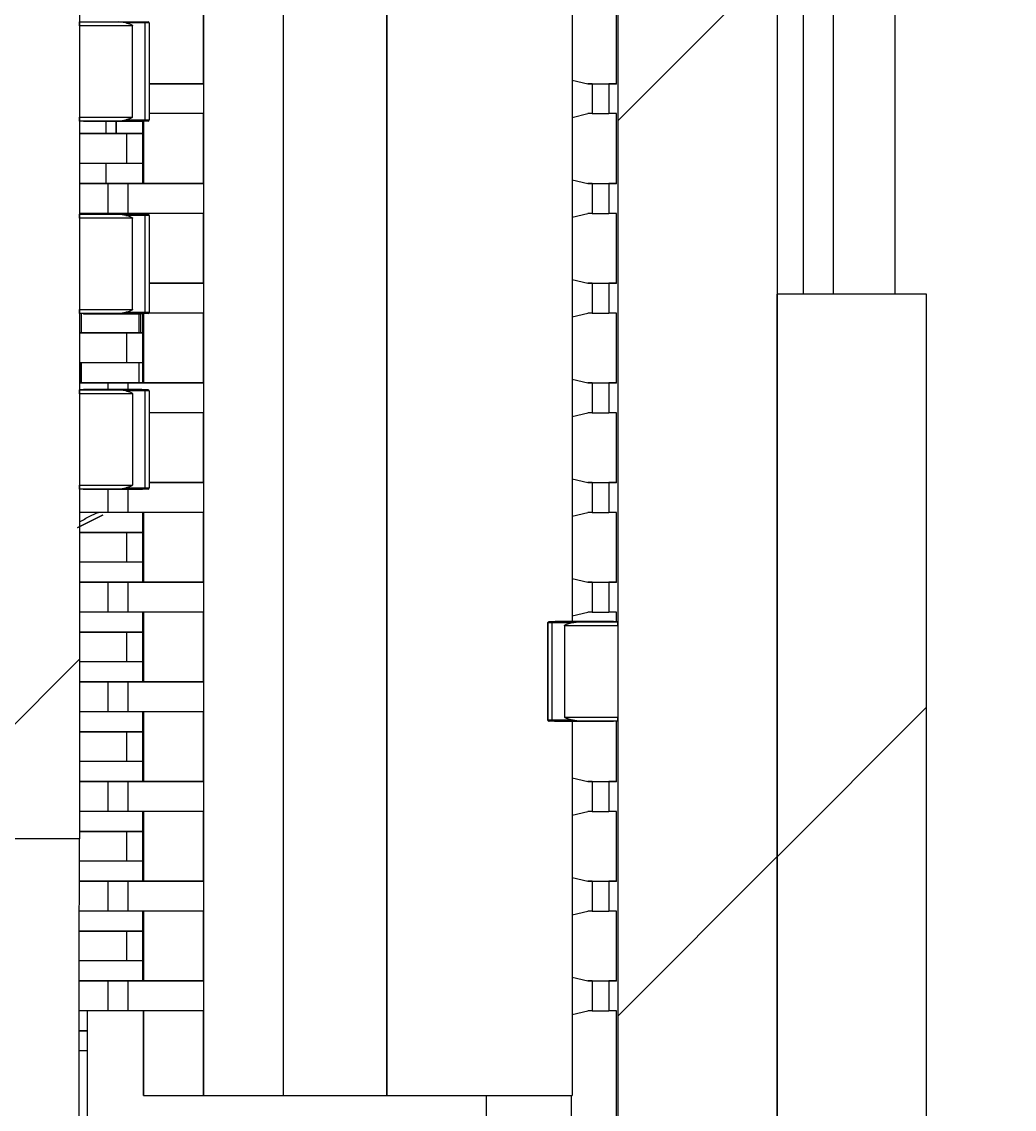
# Model space of a CAD drawing. Header units: millimetres. Extents: x 15 to 1192, y 5 to 836.
# Drawn here: x 573.67 to 578.65, y 320.25 to 325.71 of the extents above; entities that cross this region are included whole.
import ezdxf

# ---------------------------------------------------------------- set-up
doc = ezdxf.new("R2010")
doc.units = ezdxf.units.MM

msp = doc.modelspace()

# ---------------------------------------------------------------- hatches: boundary and pattern name
at = {"linetype": 'Continuous', "lineweight": 18}
h = msp.add_hatch(dxfattribs=at)
h.set_pattern_fill('ANSI31', style=0)
h.paths.add_polyline_path([(576.659, 340.82), (576.659, 318.839), (577.4587, 318.839), (577.4587, 340.82)], flags=0)
h = msp.add_hatch(dxfattribs=at)
h.set_pattern_fill('ANSI31', style=0)
edge = h.paths.add_edge_path(flags=0)
edge.add_line((573.9587, 321.6109), (573.9587, 338.1206))
edge.add_ellipse((418.4599, 339.8657), major_axis=(-2090.9818, 0), ratio=0.000836927, start_angle=94.2208639, end_angle=94.2648177, ccw=False)
edge.add_line((572.359, 338.1205), (572.359, 321.611))
edge.add_ellipse((418.4599, 319.8657), major_axis=(-2090.9818, 0), ratio=0.000836927, start_angle=265.7351823, end_angle=265.7791361, ccw=False)
h = msp.add_hatch(dxfattribs=at)
h.set_pattern_fill('ANSI31', style=0)
h.paths.add_polyline_path([(577.4582, 324.3431), (577.4582, 319.3431), (578.2082, 319.3431), (578.2082, 324.3431)], flags=0)
h = msp.add_hatch(dxfattribs=at)
h.set_pattern_fill('ANSI31', style=0)
edge = h.paths.add_edge_path(flags=0)
edge.add_line((661.2374, 302.2945), (661.2465, 303.2944))
edge.add_arc((660.2465, 303.3035), 1, 359.4791, 449.4791)
edge.add_line((660.2556, 304.3035), (579.9195, 305.0338))
edge.add_arc((580.0104, 315.0334), 10, 209.47532, 269.47914, ccw=False)
edge.add_line((571.3047, 310.1129), (561.5039, 310.1129))
edge.add_arc((561.5039, 320.1129), 10, 237.60016, 270, ccw=False)
edge.add_line((556.1457, 311.6696), (550.1268, 315.4893))
edge.add_arc((555.4851, 323.9325), 10, 201.98008, 237.60016, ccw=False)
edge.add_arc((545.2846, 319.8154), 1, 21.9801, 90)
edge.add_line((545.2846, 320.8154), (544.724, 320.8154))
edge.add_arc((544.724, 319.8154), 1, 90, 180)
edge.add_line((543.724, 319.8154), (543.724, 316.5526))
edge.add_line((543.724, 316.5526), (571.2047, 299.1129))
edge.add_line((571.2047, 299.1129), (571.232, 302.1126))
edge.add_line((571.232, 302.1126), (660.2283, 301.3036))
edge.add_arc((660.2374, 302.3035), 1, 269.4791, 359.4791)

# ---------------------------------------------------------------- linework, layer by layer
at = {"color": 7, "linetype": 'Continuous', "lineweight": 25}
for p, q in [((577.4587, 340.82), (577.4587, 318.839)), ((573.9587, 338.1206), (573.9587, 321.6109)), ((574.5807, 334.778), (574.5807, 320.323)), ((574.9807, 334.778), (574.9807, 320.323)), ((575.5003, 320.323), (575.5003, 334.778)), ((575.5007, 334.778), (575.5007, 320.323)), ((576.659, 334.1012), (576.659, 318.839)), ((576.4307, 328.0599), (576.4307, 322.7005)), ((577.5887, 326.6006), (577.5887, 324.3431)), ((577.7388, 326.6006), (577.7388, 324.3431)), ((578.0488, 326.6006), (578.0488, 324.3431)), ((574.5803, 325.398), (574.5803, 325.748)), ((576.6526, 325.398), (576.6526, 325.748)), ((574.1909, 325.7029), (574.1521, 325.7089)), ((574.1521, 325.7089), (574.2885, 325.7089)), ((574.2885, 325.7029), (574.1909, 325.7029)), ((574.2885, 325.7089), (574.3025, 325.7089)), ((574.2885, 325.2169), (574.2885, 325.7029)), ((574.3085, 325.7029), (574.2885, 325.7029)), ((574.3085, 325.7029), (574.3085, 325.2169)), ((574.2248, 325.2309), (574.2248, 325.6889)), ((576.4307, 325.4165), (576.5085, 325.398)), ((574.5805, 325.398), (574.3085, 325.398)), ((574.3085, 325.398), (574.5804, 325.398)), ((574.5805, 325.398), (574.5804, 325.398)), ((574.5805, 325.398), (574.5805, 325.248)), ((576.5312, 325.398), (576.5085, 325.398)), ((576.5085, 325.398), (576.5858, 325.398)), ((576.5312, 325.398), (576.5312, 325.248)), ((576.5312, 325.398), (576.6138, 325.398)), ((576.5858, 325.398), (576.6343, 325.398)), ((576.6543, 325.398), (576.6138, 325.398)), ((576.6138, 325.398), (576.6138, 325.248)), ((576.6343, 325.398), (576.6526, 325.398)), ((573.9785, 325.2099), (573.9777, 325.2099)), ((573.9785, 325.2099), (574.2685, 325.2099)), ((574.0931, 325.148), (574.0931, 325.2099)), ((574.142, 325.2099), (574.142, 325.148)), ((574.1434, 325.148), (574.1434, 325.2099)), ((574.1521, 325.2109), (574.1909, 325.2169)), ((574.2885, 325.2109), (574.1521, 325.2109)), ((574.1909, 325.2169), (574.2885, 325.2169)), ((574.2742, 325.2108), (574.2742, 325.148)), ((574.3019, 325.2109), (574.2748, 325.2109)), ((574.2803, 325.2109), (574.2803, 324.898)), ((574.2885, 325.2169), (574.3085, 325.2169)), ((574.3025, 325.2109), (574.2885, 325.2109)), ((574.5805, 325.248), (574.3085, 325.248)), ((574.5803, 324.898), (574.5803, 325.248)), ((576.4307, 325.2294), (576.5085, 325.248)), ((576.5312, 325.248), (576.5085, 325.248)), ((576.5312, 325.248), (576.6138, 325.248)), ((576.6526, 325.248), (576.6138, 325.248)), ((576.6526, 324.898), (576.6526, 325.248)), ((574.1943, 325.148), (573.9587, 325.148)), ((573.9587, 325.148), (574.0937, 325.148)), ((574.0937, 325.148), (574.0941, 325.148)), ((574.0941, 325.148), (574.1942, 325.148)), ((574.1942, 325.148), (574.2742, 325.148)), ((574.1943, 325.148), (574.1943, 324.998)), ((574.2743, 325.148), (574.1943, 325.148)), ((574.2742, 325.148), (574.2743, 325.148)), ((574.2743, 325.148), (574.2743, 324.998)), ((574.1943, 324.998), (573.9587, 324.998)), ((574.0931, 324.898), (574.0931, 324.998)), ((574.2743, 324.998), (574.1943, 324.998)), ((574.2742, 324.998), (574.2742, 324.898)), ((574.101, 324.898), (573.9587, 324.898)), ((573.9587, 324.898), (574.2004, 324.898)), ((574.2005, 324.898), (574.1006, 324.898)), ((574.1006, 324.898), (574.101, 324.898)), ((574.101, 324.898), (574.101, 324.748)), ((574.2004, 324.898), (574.5804, 324.898)), ((574.5805, 324.898), (574.2005, 324.898)), ((574.2005, 324.898), (574.2005, 324.748)), ((574.5805, 324.898), (574.5804, 324.898)), ((574.5805, 324.898), (574.5805, 324.748)), ((576.4307, 324.9165), (576.5085, 324.898)), ((576.5312, 324.898), (576.5085, 324.898)), ((576.5085, 324.898), (576.5858, 324.898)), ((576.5312, 324.898), (576.5312, 324.748)), ((576.5312, 324.898), (576.6138, 324.898)), ((576.5858, 324.898), (576.6343, 324.898)), ((576.6543, 324.898), (576.6138, 324.898)), ((576.6138, 324.898), (576.6138, 324.748)), ((576.6343, 324.898), (576.6526, 324.898)), ((574.101, 324.748), (573.9587, 324.748)), ((573.9784, 324.7437), (573.9587, 324.7437)), ((573.9784, 324.7447), (573.9777, 324.7447)), ((573.9777, 324.7447), (574.2677, 324.7447)), ((573.9777, 324.7437), (573.9777, 324.7447)), ((573.9784, 324.7437), (573.9784, 324.7447)), ((573.9788, 324.7447), (573.9784, 324.7447)), ((573.9788, 324.7437), (573.9784, 324.7437)), ((573.9788, 324.7437), (573.9788, 324.7447)), ((574.2685, 324.7447), (573.9788, 324.7447)), ((574.2748, 324.7437), (573.9788, 324.7437)), ((574.0931, 324.7447), (574.0931, 324.748)), ((574.2005, 324.748), (574.1006, 324.748)), ((574.1909, 324.7377), (574.1521, 324.7437)), ((574.1521, 324.7437), (574.2885, 324.7437)), ((574.2885, 324.7377), (574.1909, 324.7377)), ((574.5805, 324.748), (574.2005, 324.748)), ((574.2248, 324.2657), (574.2248, 324.7237)), ((574.2685, 324.7447), (574.2677, 324.7447)), ((574.2742, 324.748), (574.2742, 324.7439)), ((574.3024, 324.7437), (574.2746, 324.7437)), ((574.2748, 324.7437), (574.3019, 324.7437)), ((574.2877, 324.7437), (574.2748, 324.7437)), ((574.2803, 324.748), (574.2803, 324.7437)), ((574.3017, 324.7437), (574.2877, 324.7437)), ((574.2885, 324.7437), (574.3025, 324.7437)), ((574.2885, 324.2517), (574.2885, 324.7377)), ((574.3085, 324.7377), (574.2885, 324.7377)), ((574.3025, 324.7437), (574.3024, 324.7437)), ((574.3085, 324.7377), (574.3085, 324.2517)), ((574.5803, 324.398), (574.5803, 324.748)), ((576.4307, 324.7294), (576.5085, 324.748)), ((576.5312, 324.748), (576.5085, 324.748)), ((576.5312, 324.748), (576.6138, 324.748)), ((576.6526, 324.748), (576.6138, 324.748)), ((576.6526, 324.398), (576.6526, 324.748)), ((574.5805, 324.398), (574.3085, 324.398)), ((574.3085, 324.398), (574.5804, 324.398)), ((574.5805, 324.398), (574.5804, 324.398)), ((574.5805, 324.398), (574.5805, 324.248)), ((576.4307, 324.4165), (576.5085, 324.398)), ((576.5312, 324.398), (576.5085, 324.398)), ((576.5085, 324.398), (576.5858, 324.398)), ((576.5312, 324.398), (576.5312, 324.248)), ((576.5312, 324.398), (576.6138, 324.398)), ((576.5858, 324.398), (576.6343, 324.398)), ((576.6543, 324.398), (576.6138, 324.398)), ((576.6138, 324.398), (576.6138, 324.248)), ((576.6343, 324.398), (576.6526, 324.398)), ((578.2082, 324.3431), (577.4582, 324.3431)), ((577.4582, 319.3431), (577.4582, 324.3431)), ((578.2074, 324.3431), (577.4587, 324.3431)), ((578.2074, 324.3431), (578.2082, 324.3431)), ((578.2082, 319.3431), (578.2082, 324.3431)), ((573.9681, 324.148), (573.9681, 324.2457)), ((573.9681, 324.148), (573.9681, 324.2457)), ((573.9785, 324.2447), (573.9777, 324.2447)), ((573.9785, 324.2447), (574.2685, 324.2447)), ((574.1521, 324.2457), (574.1909, 324.2517)), ((574.2885, 324.2457), (574.1521, 324.2457)), ((574.1909, 324.2517), (574.2885, 324.2517)), ((574.2581, 324.148), (574.2581, 324.2447)), ((574.2643, 324.2447), (574.2643, 324.148)), ((574.2742, 324.2456), (574.2742, 324.148)), ((574.3019, 324.2457), (574.2748, 324.2457)), ((574.2803, 324.2457), (574.2803, 323.898)), ((574.2885, 324.2517), (574.3085, 324.2517)), ((574.3025, 324.2457), (574.2885, 324.2457)), ((574.5805, 324.248), (574.3072, 324.248)), ((574.5803, 323.898), (574.5803, 324.248)), ((576.4307, 324.2294), (576.5085, 324.248)), ((576.5312, 324.248), (576.5085, 324.248)), ((576.5312, 324.248), (576.6138, 324.248)), ((576.6526, 324.248), (576.6138, 324.248)), ((576.6526, 323.898), (576.6526, 324.248)), ((574.1943, 324.148), (573.9587, 324.148)), ((573.9587, 324.148), (574.0937, 324.148)), ((574.0937, 324.148), (574.0941, 324.148)), ((574.0941, 324.148), (574.1942, 324.148)), ((574.1942, 324.148), (574.2742, 324.148)), ((574.1943, 324.148), (574.1943, 323.998)), ((574.2743, 324.148), (574.1943, 324.148)), ((574.2742, 324.148), (574.2743, 324.148)), ((574.2743, 324.148), (574.2743, 323.998)), ((574.1943, 323.998), (573.9587, 323.998)), ((573.967, 323.898), (573.967, 323.998)), ((573.9674, 323.898), (573.9674, 323.998)), ((573.9677, 323.898), (573.9677, 323.998)), ((573.9681, 323.898), (573.9681, 323.998)), ((574.2743, 323.998), (574.1943, 323.998)), ((574.2581, 323.898), (574.2581, 323.998)), ((574.2742, 323.998), (574.2742, 323.898)), ((574.101, 323.898), (573.9587, 323.898)), ((573.9587, 323.898), (574.2004, 323.898)), ((574.2005, 323.898), (574.1006, 323.898)), ((574.1006, 323.898), (574.101, 323.898)), ((574.101, 323.898), (574.101, 323.8642)), ((574.2004, 323.898), (574.5804, 323.898)), ((574.5805, 323.898), (574.2005, 323.898)), ((574.2005, 323.898), (574.2005, 323.8642)), ((574.5805, 323.898), (574.5804, 323.898)), ((574.5805, 323.898), (574.5805, 323.748)), ((576.4307, 323.9165), (576.5085, 323.898)), ((576.5312, 323.898), (576.5085, 323.898)), ((576.5085, 323.898), (576.5858, 323.898)), ((576.5312, 323.898), (576.5312, 323.748)), ((576.5312, 323.898), (576.6138, 323.898)), ((576.5858, 323.898), (576.6343, 323.898)), ((576.6543, 323.898), (576.6138, 323.898)), ((576.6138, 323.898), (576.6138, 323.748)), ((576.6343, 323.898), (576.6526, 323.898)), ((573.9784, 323.8632), (573.9587, 323.8632)), ((573.9777, 323.8632), (573.9777, 323.8642)), ((573.9777, 323.8642), (573.9785, 323.8642)), ((573.9777, 323.8642), (574.2677, 323.8642)), ((573.9785, 323.8632), (573.9784, 323.8632)), ((573.9785, 323.8632), (573.9785, 323.8642)), ((574.2685, 323.8642), (573.9785, 323.8642)), ((574.2748, 323.8632), (573.9785, 323.8632)), ((574.1908, 323.8572), (574.1521, 323.8632)), ((574.1521, 323.8632), (574.2885, 323.8632)), ((574.2885, 323.8572), (574.1908, 323.8572)), ((574.2248, 323.8432), (574.2248, 323.3852)), ((574.2685, 323.8642), (574.2677, 323.8642)), ((574.3024, 323.8632), (574.2746, 323.8632)), ((574.2748, 323.8632), (574.2879, 323.8632)), ((574.2877, 323.8632), (574.2748, 323.8632)), ((574.3017, 323.8632), (574.2877, 323.8632)), ((574.2879, 323.8632), (574.3018, 323.8632)), ((574.2885, 323.8632), (574.3025, 323.8632)), ((574.2885, 323.3712), (574.2885, 323.8572)), ((574.3085, 323.8572), (574.2885, 323.8572)), ((574.3025, 323.8632), (574.3024, 323.8632)), ((574.3085, 323.8572), (574.3085, 323.3712)), ((574.5805, 323.748), (574.3085, 323.748)), ((574.5803, 323.398), (574.5803, 323.748)), ((576.4307, 323.7294), (576.5085, 323.748)), ((576.5312, 323.748), (576.5085, 323.748)), ((576.5312, 323.748), (576.6138, 323.748)), ((576.6526, 323.748), (576.6138, 323.748)), ((576.6526, 323.398), (576.6526, 323.748)), ((576.4307, 323.4165), (576.5085, 323.398)), ((573.9779, 323.3642), (573.9785, 323.3642)), ((573.9785, 323.3642), (574.2685, 323.3642)), ((574.101, 323.3642), (574.101, 323.248)), ((574.1521, 323.3652), (574.1908, 323.3712)), ((574.2885, 323.3652), (574.1521, 323.3652)), ((574.1908, 323.3712), (574.2885, 323.3712)), ((574.2005, 323.3642), (574.2005, 323.248)), ((574.3018, 323.3652), (574.2741, 323.3652)), ((574.2885, 323.3712), (574.3085, 323.3712)), ((574.3025, 323.3652), (574.2885, 323.3652)), ((574.5805, 323.398), (574.3085, 323.398)), ((574.3085, 323.398), (574.5804, 323.398)), ((574.5805, 323.398), (574.5804, 323.398)), ((574.5805, 323.398), (574.5805, 323.248)), ((576.5312, 323.398), (576.5085, 323.398)), ((576.5085, 323.398), (576.5858, 323.398)), ((576.5312, 323.398), (576.5312, 323.248)), ((576.5312, 323.398), (576.6138, 323.398)), ((576.5858, 323.398), (576.6343, 323.398)), ((576.6543, 323.398), (576.6138, 323.398)), ((576.6138, 323.398), (576.6138, 323.248)), ((576.6343, 323.398), (576.6526, 323.398)), ((574.0744, 323.2349), (573.9474, 323.1705)), ((574.0751, 323.2349), (573.9481, 323.1705)), ((574.101, 323.248), (573.9587, 323.248)), ((574.2005, 323.248), (574.1006, 323.248)), ((574.5805, 323.248), (574.2005, 323.248)), ((574.2742, 323.248), (574.2742, 323.148)), ((574.2803, 323.248), (574.2803, 322.898)), ((574.5803, 322.898), (574.5803, 323.248)), ((576.4307, 323.2294), (576.5085, 323.248)), ((576.5312, 323.248), (576.5085, 323.248)), ((576.5312, 323.248), (576.6138, 323.248)), ((576.6526, 323.248), (576.6138, 323.248)), ((576.6526, 322.898), (576.6526, 323.248)), ((574.1943, 323.148), (573.9587, 323.148)), ((573.9587, 323.148), (574.0937, 323.148)), ((574.0937, 323.148), (574.0941, 323.148)), ((574.0941, 323.148), (574.1942, 323.148)), ((574.1942, 323.148), (574.2742, 323.148)), ((574.2743, 323.148), (574.1943, 323.148)), ((574.1943, 323.148), (574.1943, 322.998)), ((574.2742, 323.148), (574.2743, 323.148)), ((574.2743, 323.148), (574.2743, 322.998)), ((574.1943, 322.998), (573.9587, 322.998)), ((574.2743, 322.998), (574.1943, 322.998)), ((574.2742, 322.998), (574.2742, 322.898)), ((576.4307, 322.9165), (576.5085, 322.898)), ((574.101, 322.898), (573.9587, 322.898)), ((573.9587, 322.898), (574.2004, 322.898)), ((574.2005, 322.898), (574.1006, 322.898)), ((574.1006, 322.898), (574.101, 322.898)), ((574.101, 322.898), (574.101, 322.748)), ((574.2004, 322.898), (574.5804, 322.898)), ((574.5805, 322.898), (574.2005, 322.898)), ((574.2005, 322.898), (574.2005, 322.748)), ((574.5805, 322.898), (574.5804, 322.898)), ((574.5805, 322.898), (574.5805, 322.748)), ((576.5312, 322.898), (576.5085, 322.898)), ((576.5085, 322.898), (576.5858, 322.898)), ((576.5312, 322.898), (576.5312, 322.748)), ((576.5312, 322.898), (576.6138, 322.898)), ((576.5858, 322.898), (576.6343, 322.898)), ((576.6543, 322.898), (576.6138, 322.898)), ((576.6138, 322.898), (576.6138, 322.748)), ((576.6343, 322.898), (576.6526, 322.898)), ((574.101, 322.748), (573.9587, 322.748)), ((574.2005, 322.748), (574.1006, 322.748)), ((574.5805, 322.748), (574.2005, 322.748)), ((574.2742, 322.748), (574.2742, 322.648)), ((574.2803, 322.748), (574.2803, 322.398)), ((574.5803, 322.398), (574.5803, 322.748)), ((576.4307, 322.7294), (576.5085, 322.748)), ((576.5312, 322.748), (576.5085, 322.748)), ((576.5312, 322.748), (576.6138, 322.748)), ((576.6526, 322.748), (576.6138, 322.748)), ((576.6526, 322.6995), (576.6526, 322.748)), ((576.3073, 322.6935), (576.3072, 322.6935)), ((576.3072, 322.6935), (576.3072, 322.2075)), ((576.3073, 322.2075), (576.3073, 322.6935)), ((576.3079, 322.6935), (576.3073, 322.6935)), ((576.308, 322.6935), (576.3079, 322.6935)), ((576.3079, 322.6935), (576.3079, 322.2075)), ((576.328, 322.6935), (576.308, 322.6935)), ((576.308, 322.2075), (576.308, 322.6935)), ((576.3132, 322.6995), (576.3133, 322.6995)), ((576.3272, 322.6995), (576.3132, 322.6995)), ((576.3133, 322.6995), (576.3411, 322.6995)), ((576.3139, 322.6995), (576.314, 322.6995)), ((576.3279, 322.6995), (576.3139, 322.6995)), ((576.314, 322.6995), (576.328, 322.6995)), ((576.341, 322.6995), (576.3272, 322.6995)), ((576.3416, 322.6995), (576.3279, 322.6995)), ((576.328, 322.6995), (576.4644, 322.6995)), ((576.4257, 322.6935), (576.328, 322.6935)), ((576.328, 322.6935), (576.328, 322.2075)), ((576.3418, 322.6995), (576.3416, 322.6995)), ((576.638, 322.6995), (576.3418, 322.6995)), ((576.3472, 322.7005), (576.348, 322.7005)), ((576.3472, 322.7005), (576.6372, 322.7005)), ((576.638, 322.7005), (576.348, 322.7005)), ((576.4249, 322.6935), (576.4636, 322.6995)), ((576.4644, 322.6995), (576.4257, 322.6935)), ((576.638, 322.7005), (576.6372, 322.7005)), ((576.6579, 322.6995), (576.6379, 322.6995)), ((576.638, 322.6995), (576.638, 322.7005)), ((574.1943, 322.648), (573.9587, 322.648)), ((573.9587, 322.648), (574.0937, 322.648)), ((574.0937, 322.648), (574.0941, 322.648)), ((574.0941, 322.648), (574.1942, 322.648)), ((574.1942, 322.648), (574.2742, 322.648)), ((574.2743, 322.648), (574.1943, 322.648)), ((574.1943, 322.648), (574.1943, 322.498)), ((574.2742, 322.648), (574.2743, 322.648)), ((574.2743, 322.648), (574.2743, 322.498)), ((576.3918, 322.6795), (576.3918, 322.2215)), ((574.1943, 322.498), (573.9587, 322.498)), ((574.2743, 322.498), (574.1943, 322.498)), ((574.2742, 322.498), (574.2742, 322.398)), ((574.101, 322.398), (573.9587, 322.398)), ((573.9587, 322.398), (574.2004, 322.398)), ((574.2005, 322.398), (574.1006, 322.398)), ((574.1006, 322.398), (574.101, 322.398)), ((574.101, 322.398), (574.101, 322.248)), ((574.2004, 322.398), (574.5804, 322.398)), ((574.5805, 322.398), (574.2005, 322.398)), ((574.2005, 322.398), (574.2005, 322.248)), ((574.5805, 322.398), (574.5804, 322.398)), ((574.5805, 322.398), (574.5805, 322.248)), ((574.101, 322.248), (573.9587, 322.248)), ((574.2005, 322.248), (574.1006, 322.248)), ((574.5805, 322.248), (574.2005, 322.248)), ((574.2742, 322.248), (574.2742, 322.148)), ((574.2803, 322.248), (574.2803, 321.898)), ((574.5803, 321.898), (574.5803, 322.248)), ((576.3072, 322.2075), (576.3073, 322.2075)), ((576.3073, 322.2075), (576.3079, 322.2075)), ((576.3079, 322.2075), (576.308, 322.2075)), ((576.308, 322.2075), (576.328, 322.2075)), ((576.3133, 322.2015), (576.3132, 322.2015)), ((576.3139, 322.2015), (576.3133, 322.2015)), ((576.314, 322.2015), (576.3139, 322.2015)), ((576.328, 322.2015), (576.314, 322.2015)), ((576.3411, 322.2015), (576.314, 322.2015)), ((576.328, 322.2075), (576.4257, 322.2075)), ((576.4644, 322.2015), (576.328, 322.2015)), ((576.348, 322.2005), (576.3472, 322.2005)), ((576.348, 322.2005), (576.6377, 322.2005)), ((576.4636, 322.2015), (576.4249, 322.2075)), ((576.4257, 322.2075), (576.4644, 322.2015)), ((576.4307, 322.2005), (576.4307, 320.323)), ((576.6573, 322.2015), (576.6374, 322.2015)), ((576.6377, 322.2005), (576.6379, 322.2005)), ((576.6526, 321.898), (576.6526, 322.2015)), ((574.1943, 322.148), (573.9587, 322.148)), ((573.9587, 322.148), (574.0937, 322.148)), ((574.0937, 322.148), (574.0941, 322.148)), ((574.0941, 322.148), (574.1942, 322.148)), ((574.1942, 322.148), (574.2742, 322.148)), ((574.1943, 322.148), (574.1943, 321.998)), ((574.2743, 322.148), (574.1943, 322.148)), ((574.2742, 322.148), (574.2743, 322.148)), ((574.2743, 322.148), (574.2743, 321.998)), ((574.1943, 321.998), (573.9587, 321.998)), ((574.2743, 321.998), (574.1943, 321.998)), ((574.2742, 321.998), (574.2742, 321.898)), ((574.101, 321.898), (573.9587, 321.898)), ((573.9587, 321.898), (574.2004, 321.898)), ((574.2005, 321.898), (574.1006, 321.898)), ((574.1006, 321.898), (574.101, 321.898)), ((574.101, 321.898), (574.101, 321.748)), ((574.2004, 321.898), (574.5804, 321.898)), ((574.5805, 321.898), (574.2005, 321.898)), ((574.2005, 321.898), (574.2005, 321.748)), ((574.5805, 321.898), (574.5804, 321.898)), ((574.5805, 321.898), (574.5805, 321.748)), ((576.4307, 321.9165), (576.5085, 321.898)), ((576.5312, 321.898), (576.5085, 321.898)), ((576.5085, 321.898), (576.5858, 321.898)), ((576.5312, 321.898), (576.5312, 321.748)), ((576.5312, 321.898), (576.6138, 321.898)), ((576.5858, 321.898), (576.6343, 321.898)), ((576.6543, 321.898), (576.6138, 321.898)), ((576.6138, 321.898), (576.6138, 321.748)), ((576.6343, 321.898), (576.6526, 321.898)), ((574.101, 321.748), (573.9587, 321.748)), ((574.2005, 321.748), (574.1006, 321.748)), ((574.5805, 321.748), (574.2005, 321.748)), ((574.2742, 321.748), (574.2742, 321.648)), ((574.2803, 321.748), (574.2803, 321.398)), ((574.5803, 321.398), (574.5803, 321.748)), ((576.4307, 321.7294), (576.5085, 321.748)), ((576.5312, 321.748), (576.5085, 321.748)), ((576.5312, 321.748), (576.6138, 321.748)), ((576.6526, 321.748), (576.6138, 321.748)), ((576.6526, 321.398), (576.6526, 321.748)), ((574.1943, 321.648), (573.9587, 321.648)), ((573.9587, 321.648), (574.0937, 321.648)), ((574.0937, 321.648), (574.0941, 321.648)), ((574.0941, 321.648), (574.1942, 321.648)), ((574.1942, 321.648), (574.2742, 321.648)), ((574.1943, 321.648), (574.1943, 321.498)), ((574.2743, 321.648), (574.1943, 321.648)), ((574.2742, 321.648), (574.2743, 321.648)), ((574.2743, 321.648), (574.2743, 321.498)), ((574.1943, 321.498), (573.958, 321.498)), ((574.2743, 321.498), (574.1943, 321.498)), ((574.2742, 321.498), (574.2742, 321.398)), ((574.101, 321.398), (573.9579, 321.398)), ((573.9579, 321.398), (574.2004, 321.398)), ((574.2005, 321.398), (574.1006, 321.398)), ((574.1006, 321.398), (574.101, 321.398)), ((574.101, 321.398), (574.101, 321.248)), ((574.2004, 321.398), (574.5804, 321.398)), ((574.5805, 321.398), (574.2005, 321.398)), ((574.2005, 321.398), (574.2005, 321.248)), ((574.5805, 321.398), (574.5804, 321.398)), ((574.5805, 321.398), (574.5805, 321.248)), ((576.4307, 321.4165), (576.5085, 321.398)), ((576.5312, 321.398), (576.5085, 321.398)), ((576.5085, 321.398), (576.5858, 321.398)), ((576.5312, 321.398), (576.5312, 321.248)), ((576.5312, 321.398), (576.6138, 321.398)), ((576.5858, 321.398), (576.6343, 321.398)), ((576.6543, 321.398), (576.6138, 321.398)), ((576.6138, 321.398), (576.6138, 321.248)), ((576.6343, 321.398), (576.6526, 321.398)), ((574.101, 321.248), (573.9577, 321.248)), ((574.2005, 321.248), (574.1006, 321.248)), ((574.5805, 321.248), (574.2005, 321.248)), ((574.2742, 321.248), (574.2742, 321.148)), ((574.2803, 321.248), (574.2803, 320.898)), ((574.5803, 320.898), (574.5803, 321.248)), ((576.4307, 321.2294), (576.5085, 321.248)), ((576.5312, 321.248), (576.5085, 321.248)), ((576.5312, 321.248), (576.6138, 321.248)), ((576.6526, 321.248), (576.6138, 321.248)), ((576.6526, 320.898), (576.6526, 321.248)), ((574.1943, 321.148), (573.9576, 321.148)), ((573.9576, 321.148), (574.0937, 321.148)), ((574.0937, 321.148), (574.0941, 321.148)), ((574.0941, 321.148), (574.1942, 321.148)), ((574.1942, 321.148), (574.2742, 321.148)), ((574.2743, 321.148), (574.1943, 321.148)), ((574.1943, 321.148), (574.1943, 320.998)), ((574.2742, 321.148), (574.2743, 321.148)), ((574.2743, 321.148), (574.2743, 320.998)), ((574.1943, 320.998), (573.9574, 320.998)), ((574.2743, 320.998), (574.1943, 320.998)), ((574.2742, 320.998), (574.2742, 320.898)), ((574.101, 320.898), (573.9574, 320.898)), ((573.9574, 320.898), (574.2004, 320.898)), ((574.2005, 320.898), (574.1006, 320.898)), ((574.1006, 320.898), (574.101, 320.898)), ((574.101, 320.898), (574.101, 320.748)), ((574.2004, 320.898), (574.5804, 320.898)), ((574.5805, 320.898), (574.2005, 320.898)), ((574.2005, 320.898), (574.2005, 320.748)), ((574.5805, 320.898), (574.5804, 320.898)), ((574.5805, 320.898), (574.5805, 320.748)), ((576.4307, 320.9165), (576.5085, 320.898)), ((576.5312, 320.898), (576.5085, 320.898)), ((576.5085, 320.898), (576.5858, 320.898)), ((576.5312, 320.898), (576.5312, 320.748)), ((576.5312, 320.898), (576.6138, 320.898)), ((576.5858, 320.898), (576.6343, 320.898)), ((576.6543, 320.898), (576.6138, 320.898)), ((576.6138, 320.898), (576.6138, 320.748)), ((576.6343, 320.898), (576.6526, 320.898)), ((574.101, 320.748), (573.9573, 320.748)), ((573.9971, 320.748), (573.9971, 320.548)), ((573.9996, 318.873), (573.9996, 320.748)), ((574.2005, 320.748), (574.1006, 320.748)), ((574.5805, 320.748), (574.2005, 320.748)), ((574.2796, 320.323), (574.2796, 320.748)), ((574.2803, 320.748), (574.2803, 320.323)), ((574.5803, 320.323), (574.5803, 320.748)), ((576.4307, 320.7294), (576.5085, 320.748)), ((576.5312, 320.748), (576.5085, 320.748)), ((576.5312, 320.748), (576.6138, 320.748)), ((576.6526, 320.748), (576.6138, 320.748)), ((576.6526, 320.1849), (576.6526, 320.748)), ((573.9971, 320.648), (573.9573, 320.648)), ((573.9573, 320.648), (573.9971, 320.648)), ((573.9986, 320.548), (573.9572, 320.548)), ((574.2803, 320.323), (574.2796, 320.323)), ((574.2803, 320.323), (574.5803, 320.323)), ((574.5807, 320.323), (574.5803, 320.323)), ((574.5807, 320.323), (574.9807, 320.323)), ((574.9803, 320.323), (575.5003, 320.323)), ((575.5007, 320.323), (575.5003, 320.323)), ((575.5007, 320.323), (576.4307, 320.323)), ((575.9996, 319.248), (575.9996, 320.323)), ((576.4271, 320.1859), (576.4271, 320.323))]:
    msp.add_line(p, q, dxfattribs=at)
at = {"color": 7, "linetype": 'Continuous', "lineweight": 25, "flags": 128}
msp.add_lwpolyline([(573.9585, 318.1206), (573.9581, 318.2088), (573.9576, 318.5612), (573.9572, 319.1216), (573.9571, 319.8006), (573.9572, 320.49), (573.9575, 321.0799), (573.958, 321.4762), (573.9585, 321.6109)], dxfattribs=at)
at = {"color": 7, "linetype": 'Continuous', "lineweight": 25}
for centre, radius, start, end in [((572.4963, 325.7044), 1.7923, 359.952, 0.1439), ((574.3025, 325.7029), 0.006, 360, 90), ((574.2685, 325.2299), 0.02, 270, 288.1949), ((572.4963, 325.2154), 1.7923, 359.8561, 0.048), ((574.3025, 325.2169), 0.006, 270, 360), ((574.2685, 324.7247), 0.02, 71.8051, 90), ((572.4963, 324.7392), 1.7923, 359.952, 0.1439), ((574.3025, 324.7377), 0.006, 360, 90), ((574.2685, 324.2647), 0.02, 270, 288.1949), ((572.4963, 324.2502), 1.7923, 359.8561, 0.048), ((574.3025, 324.2517), 0.006, 270, 360), ((574.2685, 323.8442), 0.02, 71.8051, 90), ((572.4963, 323.8587), 1.7923, 359.952, 0.1439), ((574.3025, 323.8572), 0.006, 360, 90), ((574.2685, 323.3842), 0.02, 270, 288.1949), ((572.4963, 323.3697), 1.7923, 359.8561, 0.048), ((574.3025, 323.3712), 0.006, 270, 360), ((576.3132, 322.6935), 0.006, 90, 180), ((576.3132, 322.6935), 0.006, 90, 180), ((576.3133, 322.6935), 0.006, 90, 180), ((576.3139, 322.6935), 0.006, 90, 180), ((576.3139, 322.6935), 0.006, 90, 180), ((576.314, 322.6935), 0.006, 90, 180), ((574.5359, 322.695), 1.7921, 359.952, 0.1439), ((576.3472, 322.6805), 0.02, 90, 108.1949), ((576.348, 322.6805), 0.02, 90, 108.1949), ((576.3132, 322.2075), 0.006, 180, 270), ((576.3132, 322.2075), 0.006, 180, 270), ((576.3133, 322.2075), 0.006, 180, 270), ((576.3139, 322.2075), 0.006, 180, 270), ((576.3139, 322.2075), 0.006, 180, 270), ((576.314, 322.2075), 0.006, 180, 270), ((574.5359, 322.206), 1.7921, 359.8561, 0.048), ((576.3472, 322.2205), 0.02, 251.8051, 270), ((576.348, 322.2205), 0.02, 251.8051, 270), ((225.4228, 319.823), 348.5766, 359.880831, 0.119169)]:
    msp.add_arc(centre, radius, start, end, dxfattribs=at)
msp.add_ellipse((418.4599, 319.8657), major_axis=(-2090.9818, 0), ratio=0.000837, start_param=4.637954, end_param=4.638721, dxfattribs=at)
for points, knots in [([(573.9586, 325.6889), (573.9586, 325.6903), (573.9586, 325.6931), (573.9586, 325.6984), (573.9586, 325.7039), (573.9586, 325.7081), (573.9586, 325.7087), (573.9586, 325.7089)], [0, 0, 0, 0, 0.123451, 0.244498, 0.498338, 0.724178, 1, 1, 1, 1]), ([(573.9586, 325.7089), (573.9793, 325.7089), (574.0133, 325.7089), (574.0636, 325.7089), (574.1072, 325.7089), (574.1372, 325.7089), (574.1521, 325.7089)], [0, 0, 0, 0, 0.339816, 0.559693, 0.779723, 1, 1, 1, 1]), ([(574.1909, 325.7029), (574.1989, 325.7013), (574.2095, 325.6991), (574.2201, 325.6939), (574.2235, 325.6912), (574.2244, 325.6896), (574.2248, 325.6889)], [0, 0, 0, 0, 0.654226, 0.859963, 0.93668, 1, 1, 1, 1]), ([(574.2248, 325.6889), (574.1775, 325.6889), (574.0833, 325.6889), (574, 325.6889), (573.9586, 325.6889)], [0, 0, 0, 0, 0.502412, 1, 1, 1, 1]), ([(573.9586, 325.2109), (573.9586, 325.2113), (573.9586, 325.212), (573.9586, 325.2152), (573.9586, 325.2188), (573.9586, 325.2223), (573.9586, 325.2264), (573.9586, 325.2294), (573.9586, 325.2309)], [0, 0, 0, 0, 0.251609, 0.497333, 0.617119, 0.736248, 0.861835, 1, 1, 1, 1]), ([(573.9586, 325.2309), (574, 325.2309), (574.0833, 325.2309), (574.1775, 325.2309), (574.2248, 325.2309)], [0, 0, 0, 0, 0.497588, 1, 1, 1, 1]), ([(574.1521, 325.2109), (574.129, 325.2109), (574.0911, 325.2109), (574.0403, 325.2109), (573.9985, 325.2109), (573.9719, 325.2109), (573.9586, 325.2109)], [0, 0, 0, 0, 0.340318, 0.560123, 0.780037, 1, 1, 1, 1]), ([(574.2248, 325.2309), (574.2244, 325.2303), (574.2235, 325.2287), (574.2201, 325.226), (574.2095, 325.2208), (574.1989, 325.2186), (574.1909, 325.2169)], [0, 0, 0, 0, 0.063516, 0.140407, 0.346313, 1, 1, 1, 1]), ([(573.9586, 324.7237), (573.9586, 324.7251), (573.9586, 324.7279), (573.9586, 324.7332), (573.9586, 324.7387), (573.9586, 324.7429), (573.9586, 324.7435), (573.9586, 324.7437)], [0, 0, 0, 0, 0.123451, 0.244498, 0.498338, 0.724178, 1, 1, 1, 1]), ([(573.9586, 324.7437), (573.9793, 324.7437), (574.0133, 324.7437), (574.0636, 324.7437), (574.1072, 324.7437), (574.1372, 324.7437), (574.1521, 324.7437)], [0, 0, 0, 0, 0.339816, 0.559693, 0.779723, 1, 1, 1, 1]), ([(574.2248, 324.7237), (574.1775, 324.7237), (574.0833, 324.7237), (574, 324.7237), (573.9586, 324.7237)], [0, 0, 0, 0, 0.502412, 1, 1, 1, 1]), ([(574.1909, 324.7377), (574.1989, 324.7361), (574.2095, 324.7339), (574.2201, 324.7287), (574.2235, 324.726), (574.2244, 324.7244), (574.2248, 324.7237)], [0, 0, 0, 0, 0.654226, 0.859963, 0.93668, 1, 1, 1, 1]), ([(573.9586, 324.2457), (573.9586, 324.2461), (573.9586, 324.2468), (573.9586, 324.25), (573.9586, 324.2536), (573.9586, 324.2571), (573.9586, 324.2612), (573.9586, 324.2642), (573.9586, 324.2657)], [0, 0, 0, 0, 0.251609, 0.497333, 0.617119, 0.736248, 0.861835, 1, 1, 1, 1]), ([(573.9586, 324.2657), (574, 324.2657), (574.0833, 324.2657), (574.1775, 324.2657), (574.2248, 324.2657)], [0, 0, 0, 0, 0.497588, 1, 1, 1, 1]), ([(574.1521, 324.2457), (574.129, 324.2457), (574.0911, 324.2457), (574.0403, 324.2457), (573.9985, 324.2457), (573.9719, 324.2457), (573.9586, 324.2457)], [0, 0, 0, 0, 0.340318, 0.560123, 0.780037, 1, 1, 1, 1]), ([(574.2248, 324.2657), (574.2244, 324.2651), (574.2235, 324.2635), (574.2201, 324.2608), (574.2095, 324.2556), (574.1989, 324.2534), (574.1909, 324.2517)], [0, 0, 0, 0, 0.063516, 0.140407, 0.346313, 1, 1, 1, 1]), ([(573.9586, 323.8432), (573.9586, 323.8446), (573.9586, 323.8473), (573.9586, 323.8526), (573.9586, 323.8581), (573.9586, 323.8623), (573.9586, 323.8629), (573.9586, 323.8632)], [0, 0, 0, 0, 0.123451, 0.244498, 0.498338, 0.724178, 1, 1, 1, 1]), ([(573.9586, 323.8632), (573.9793, 323.8632), (574.0133, 323.8632), (574.0636, 323.8632), (574.1073, 323.8632), (574.1372, 323.8632), (574.1521, 323.8632)], [0, 0, 0, 0, 0.339921, 0.559896, 0.779896, 1, 1, 1, 1]), ([(574.2248, 323.8432), (574.1774, 323.8432), (574.0832, 323.8432), (574, 323.8432), (573.9586, 323.8432)], [0, 0, 0, 0, 0.502412, 1, 1, 1, 1]), ([(574.1908, 323.8572), (574.1989, 323.8555), (574.2095, 323.8533), (574.2201, 323.8482), (574.2235, 323.8454), (574.2244, 323.8439), (574.2248, 323.8432)], [0, 0, 0, 0, 0.654226, 0.859963, 0.93668, 1, 1, 1, 1]), ([(573.9586, 323.3652), (573.9586, 323.3655), (573.9586, 323.3662), (573.9586, 323.3694), (573.9586, 323.373), (573.9586, 323.3765), (573.9586, 323.3806), (573.9586, 323.3836), (573.9586, 323.3852)], [0, 0, 0, 0, 0.251609, 0.497333, 0.617119, 0.736248, 0.861835, 1, 1, 1, 1]), ([(573.9586, 323.3852), (574, 323.3852), (574.0832, 323.3852), (574.1774, 323.3852), (574.2248, 323.3852)], [0, 0, 0, 0, 0.497588, 1, 1, 1, 1]), ([(574.1521, 323.3652), (574.129, 323.3652), (574.0911, 323.3652), (574.0403, 323.3652), (573.9985, 323.3652), (573.9719, 323.3652), (573.9586, 323.3652)], [0, 0, 0, 0, 0.340318, 0.560123, 0.780037, 1, 1, 1, 1]), ([(574.2248, 323.3852), (574.2244, 323.3845), (574.2235, 323.383), (574.2201, 323.3802), (574.2095, 323.375), (574.1989, 323.3728), (574.1908, 323.3712)], [0, 0, 0, 0, 0.063516, 0.140407, 0.346313, 1, 1, 1, 1]), ([(573.9587, 323.2001), (573.9759, 323.21), (574.0066, 323.2277), (574.0389, 323.2426), (574.0535, 323.2479), (574.0536, 323.248)], [0, 0, 0, 0, 0.560926, 0.997374, 1, 1, 1, 1]), ([(576.3918, 322.6795), (576.3922, 322.6802), (576.3931, 322.6817), (576.3965, 322.6845), (576.4071, 322.6897), (576.4177, 322.6918), (576.4257, 322.6935)], [0, 0, 0, 0, 0.063516, 0.140407, 0.346313, 1, 1, 1, 1]), ([(576.4644, 322.6995), (576.4875, 322.6995), (576.5255, 322.6995), (576.5763, 322.6995), (576.6182, 322.6995), (576.6448, 322.6995), (576.6581, 322.6995)], [0, 0, 0, 0, 0.340318, 0.560123, 0.780037, 1, 1, 1, 1]), ([(576.6581, 322.6995), (576.6581, 322.6992), (576.6581, 322.6985), (576.6581, 322.6953), (576.6581, 322.6917), (576.6581, 322.6882), (576.6581, 322.6841), (576.6581, 322.6811), (576.6581, 322.6795)], [0, 0, 0, 0, 0.251609, 0.497333, 0.617119, 0.736248, 0.861835, 1, 1, 1, 1]), ([(576.6581, 322.6795), (576.6167, 322.6795), (576.5334, 322.6795), (576.4391, 322.6795), (576.3918, 322.6795)], [0, 0, 0, 0, 0.497588, 1, 1, 1, 1]), ([(576.3918, 322.2215), (576.4391, 322.2215), (576.5334, 322.2215), (576.6167, 322.2215), (576.6581, 322.2215)], [0, 0, 0, 0, 0.502412, 1, 1, 1, 1]), ([(576.4257, 322.2075), (576.4177, 322.2092), (576.4071, 322.2114), (576.3965, 322.2165), (576.3931, 322.2193), (576.3922, 322.2208), (576.3918, 322.2215)], [0, 0, 0, 0, 0.654226, 0.859963, 0.93668, 1, 1, 1, 1]), ([(576.6581, 322.2015), (576.6374, 322.2015), (576.6034, 322.2015), (576.553, 322.2015), (576.5093, 322.2015), (576.4794, 322.2015), (576.4644, 322.2015)], [0, 0, 0, 0, 0.339816, 0.559693, 0.779723, 1, 1, 1, 1]), ([(576.6581, 322.2215), (576.6581, 322.2201), (576.6581, 322.2173), (576.6581, 322.2121), (576.6581, 322.2066), (576.6581, 322.2023), (576.6581, 322.2018), (576.6581, 322.2015)], [0, 0, 0, 0, 0.123451, 0.244498, 0.498338, 0.724178, 1, 1, 1, 1])]:
    msp.add_open_spline(points, degree=3, knots=knots, dxfattribs=at)

doc.saveas('drawing.dxf')
